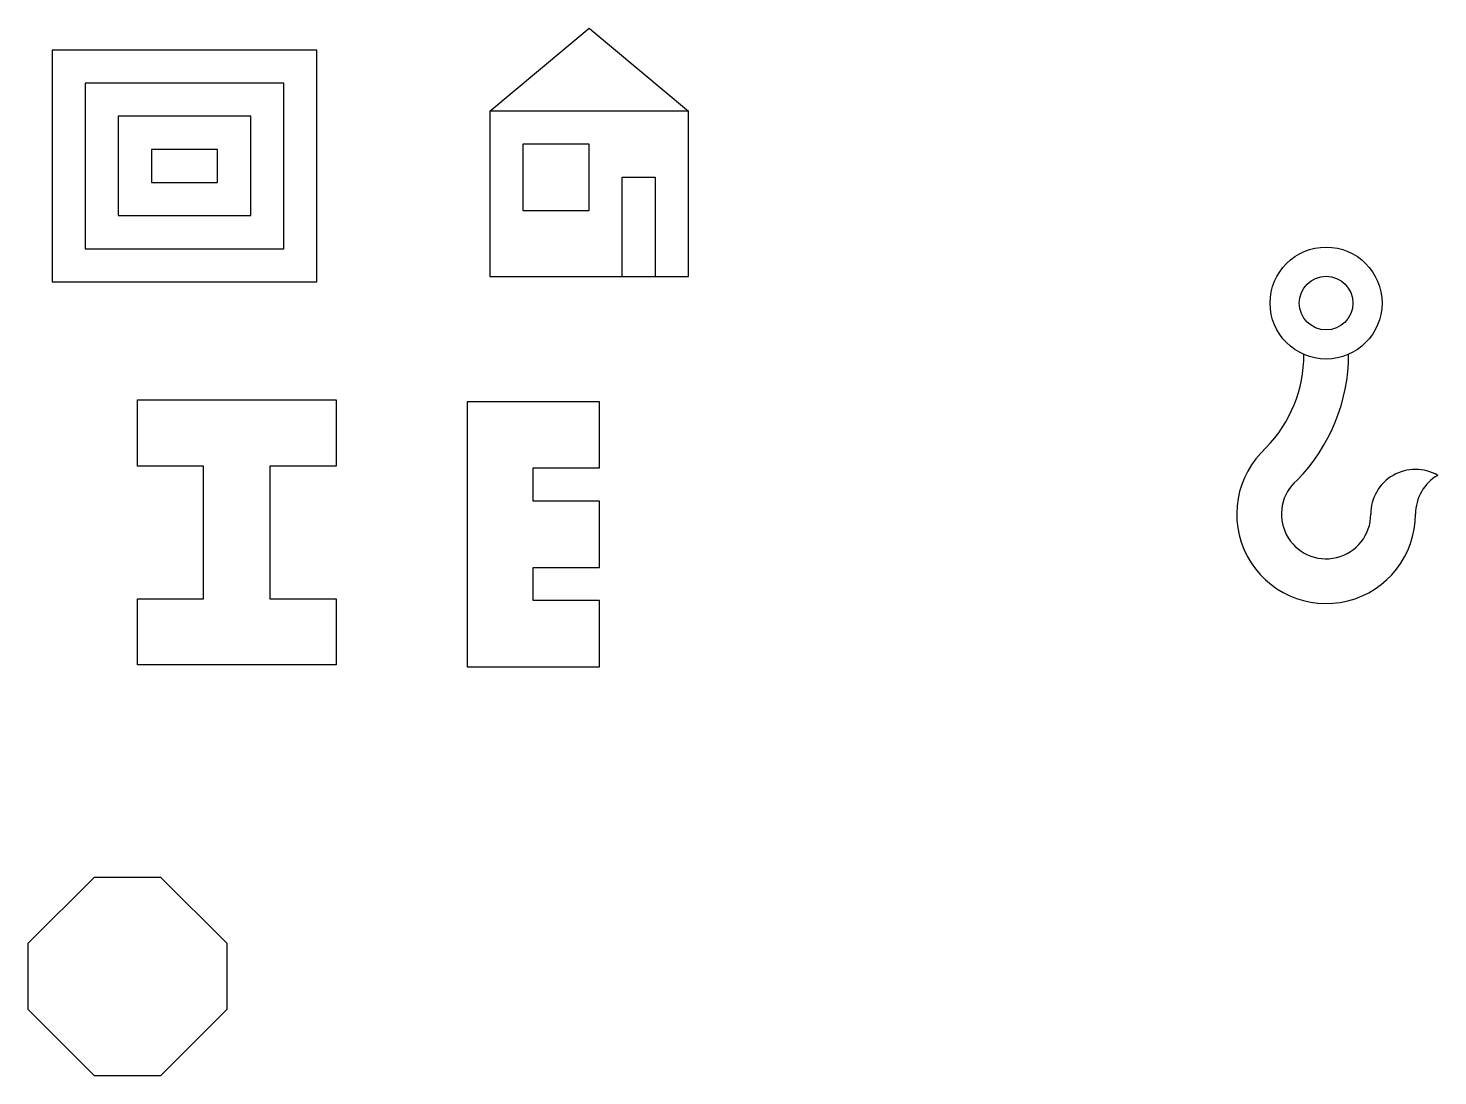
# Model space of a CAD drawing. Header units: millimetres. Extents: x 2777 to 2819.5, y 1689.4 to 1721.
import ezdxf

# ---------------------------------------------------------------- set-up
doc = ezdxf.new("R2010")
doc.units = ezdxf.units.MM

msp = doc.modelspace()

# ---------------------------------------------------------------- linework, layer by layer
for p, q in [((2790.895, 1718.503), (2793.895, 1721.003)), ((2793.895, 1721.003), (2796.895, 1718.503)), ((2785.673, 1720.345), (2777.673, 1720.345)), ((2777.673, 1720.345), (2777.673, 1713.345)), ((2785.673, 1713.345), (2785.673, 1720.345)), ((2784.673, 1719.345), (2778.673, 1719.345)), ((2778.673, 1719.345), (2778.673, 1714.345)), ((2784.673, 1714.345), (2784.673, 1719.345)), ((2796.895, 1718.503), (2790.895, 1718.503)), ((2790.895, 1718.503), (2790.895, 1713.503)), ((2796.895, 1713.503), (2796.895, 1718.503)), ((2783.673, 1718.345), (2779.673, 1718.345)), ((2779.673, 1718.345), (2779.673, 1715.345)), ((2783.673, 1715.345), (2783.673, 1718.345)), ((2782.673, 1717.345), (2780.673, 1717.345)), ((2780.673, 1717.345), (2780.673, 1716.345)), ((2782.673, 1716.345), (2782.673, 1717.345)), ((2791.895, 1717.503), (2791.895, 1715.503)), ((2793.895, 1717.503), (2791.895, 1717.503)), ((2793.895, 1715.503), (2793.895, 1717.503)), ((2794.895, 1713.503), (2794.895, 1716.503)), ((2794.895, 1716.503), (2795.895, 1716.503)), ((2795.895, 1716.503), (2795.895, 1713.503)), ((2780.673, 1716.345), (2782.673, 1716.345)), ((2779.673, 1715.345), (2783.673, 1715.345)), ((2791.895, 1715.503), (2793.895, 1715.503)), ((2778.673, 1714.345), (2784.673, 1714.345)), ((2790.895, 1713.503), (2796.895, 1713.503)), ((2777.673, 1713.345), (2785.673, 1713.345)), ((2815.486, 1711.155), (2815.482, 1711.155)), ((2780.251, 1709.78), (2786.251, 1709.78)), ((2780.251, 1707.78), (2780.251, 1709.78)), ((2786.251, 1709.78), (2786.251, 1707.78)), ((2790.207, 1709.727), (2790.207, 1701.727)), ((2794.207, 1709.727), (2790.207, 1709.727)), ((2794.207, 1707.727), (2794.207, 1709.727)), ((2782.251, 1707.78), (2780.251, 1707.78)), ((2782.251, 1703.78), (2782.251, 1707.78)), ((2786.251, 1707.78), (2784.251, 1707.78)), ((2784.251, 1707.78), (2784.251, 1703.78)), ((2792.207, 1706.727), (2792.207, 1707.727)), ((2792.207, 1707.727), (2794.207, 1707.727)), ((2794.207, 1706.727), (2792.207, 1706.727)), ((2794.207, 1704.727), (2794.207, 1706.727)), ((2792.207, 1703.727), (2792.207, 1704.727)), ((2792.207, 1704.727), (2794.207, 1704.727)), ((2780.251, 1701.78), (2780.251, 1703.78)), ((2780.251, 1703.78), (2782.251, 1703.78)), ((2784.251, 1703.78), (2786.251, 1703.78)), ((2786.251, 1703.78), (2786.251, 1701.78)), ((2794.207, 1703.727), (2792.207, 1703.727)), ((2794.207, 1701.727), (2794.207, 1703.727)), ((2786.251, 1701.78), (2780.251, 1701.78)), ((2790.207, 1701.727), (2794.207, 1701.727)), ((2778.951, 1695.377), (2776.951, 1693.377)), ((2778.951, 1695.377), (2780.951, 1695.377)), ((2782.951, 1693.377), (2780.951, 1695.377)), ((2776.951, 1691.377), (2776.951, 1693.377)), ((2782.951, 1693.377), (2782.951, 1691.377)), ((2776.951, 1691.377), (2778.951, 1689.377)), ((2780.951, 1689.377), (2782.951, 1691.377)), ((2780.951, 1689.377), (2778.951, 1689.377))]:
    msp.add_line(p, q)
for radius in [1.69, 0.81]:
    msp.add_circle((2816.156, 1712.705), radius)
for centre, radius, start, end in [((2811.436, 1711.155), 4.05, 315.9755, 0), ((2811.436, 1711.155), 5.4, 315.3642, 0.0301), ((2816.156, 1706.335), 2.7, 132.035, 0), ((2818.856, 1706.335), 1.35, 60, 180), ((2820.206, 1706.335), 1.35, 120, 180), ((2816.156, 1706.335), 1.35, 130.5377, 0)]:
    msp.add_arc(centre, radius, start, end)

doc.saveas('drawing.dxf')
